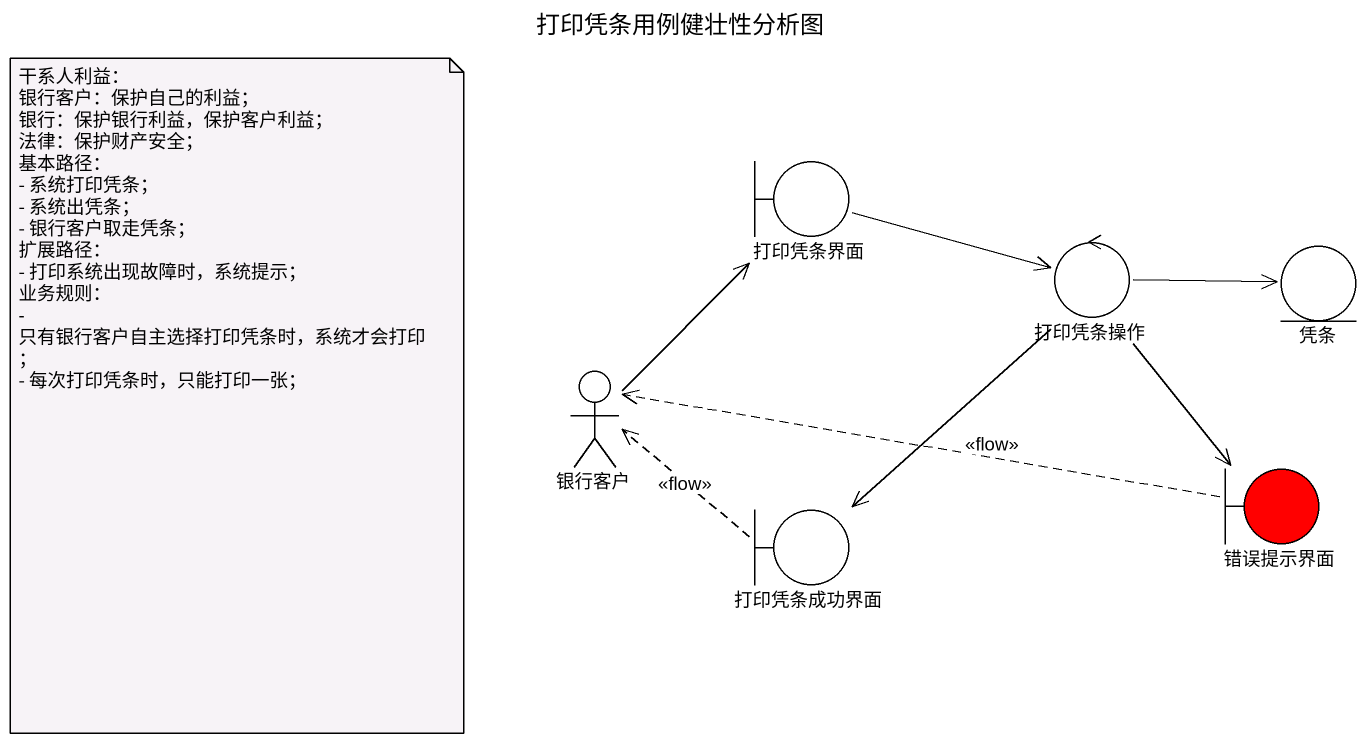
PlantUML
@startuml
title 打印凭条用例健壮性分析图
boundary 打印凭条界面
control 打印凭条操作
entity 凭条
actor 银行客户
boundary 错误提示界面 #FF0000
boundary 打印凭条成功界面
打印凭条界面 -right-> 打印凭条操作
打印凭条操作 -right-> 凭条
打印凭条操作 --> 错误提示界面
打印凭条操作 --> 打印凭条成功界面
银行客户 -up-> 打印凭条界面
错误提示界面 .left.> 银行客户 : <<flow>>
打印凭条成功界面 .up.> 银行客户 : <<flow>>
note as N1
  干系人利益：
  银行客户：保护自己的利益；
  银行：保护银行利益，保护客户利益；
  法律：保护财产安全；
  基本路径：
  - 系统打印凭条；
  - 系统出凭条；
  - 银行客户取走凭条；
  扩展路径：
  - 打印系统出现故障时，系统提示；
  业务规则：
  - 只有银行客户自主选择打印凭条时，系统才会打印；
  - 每次打印凭条时，只能打印一张；
end note
@enduml
